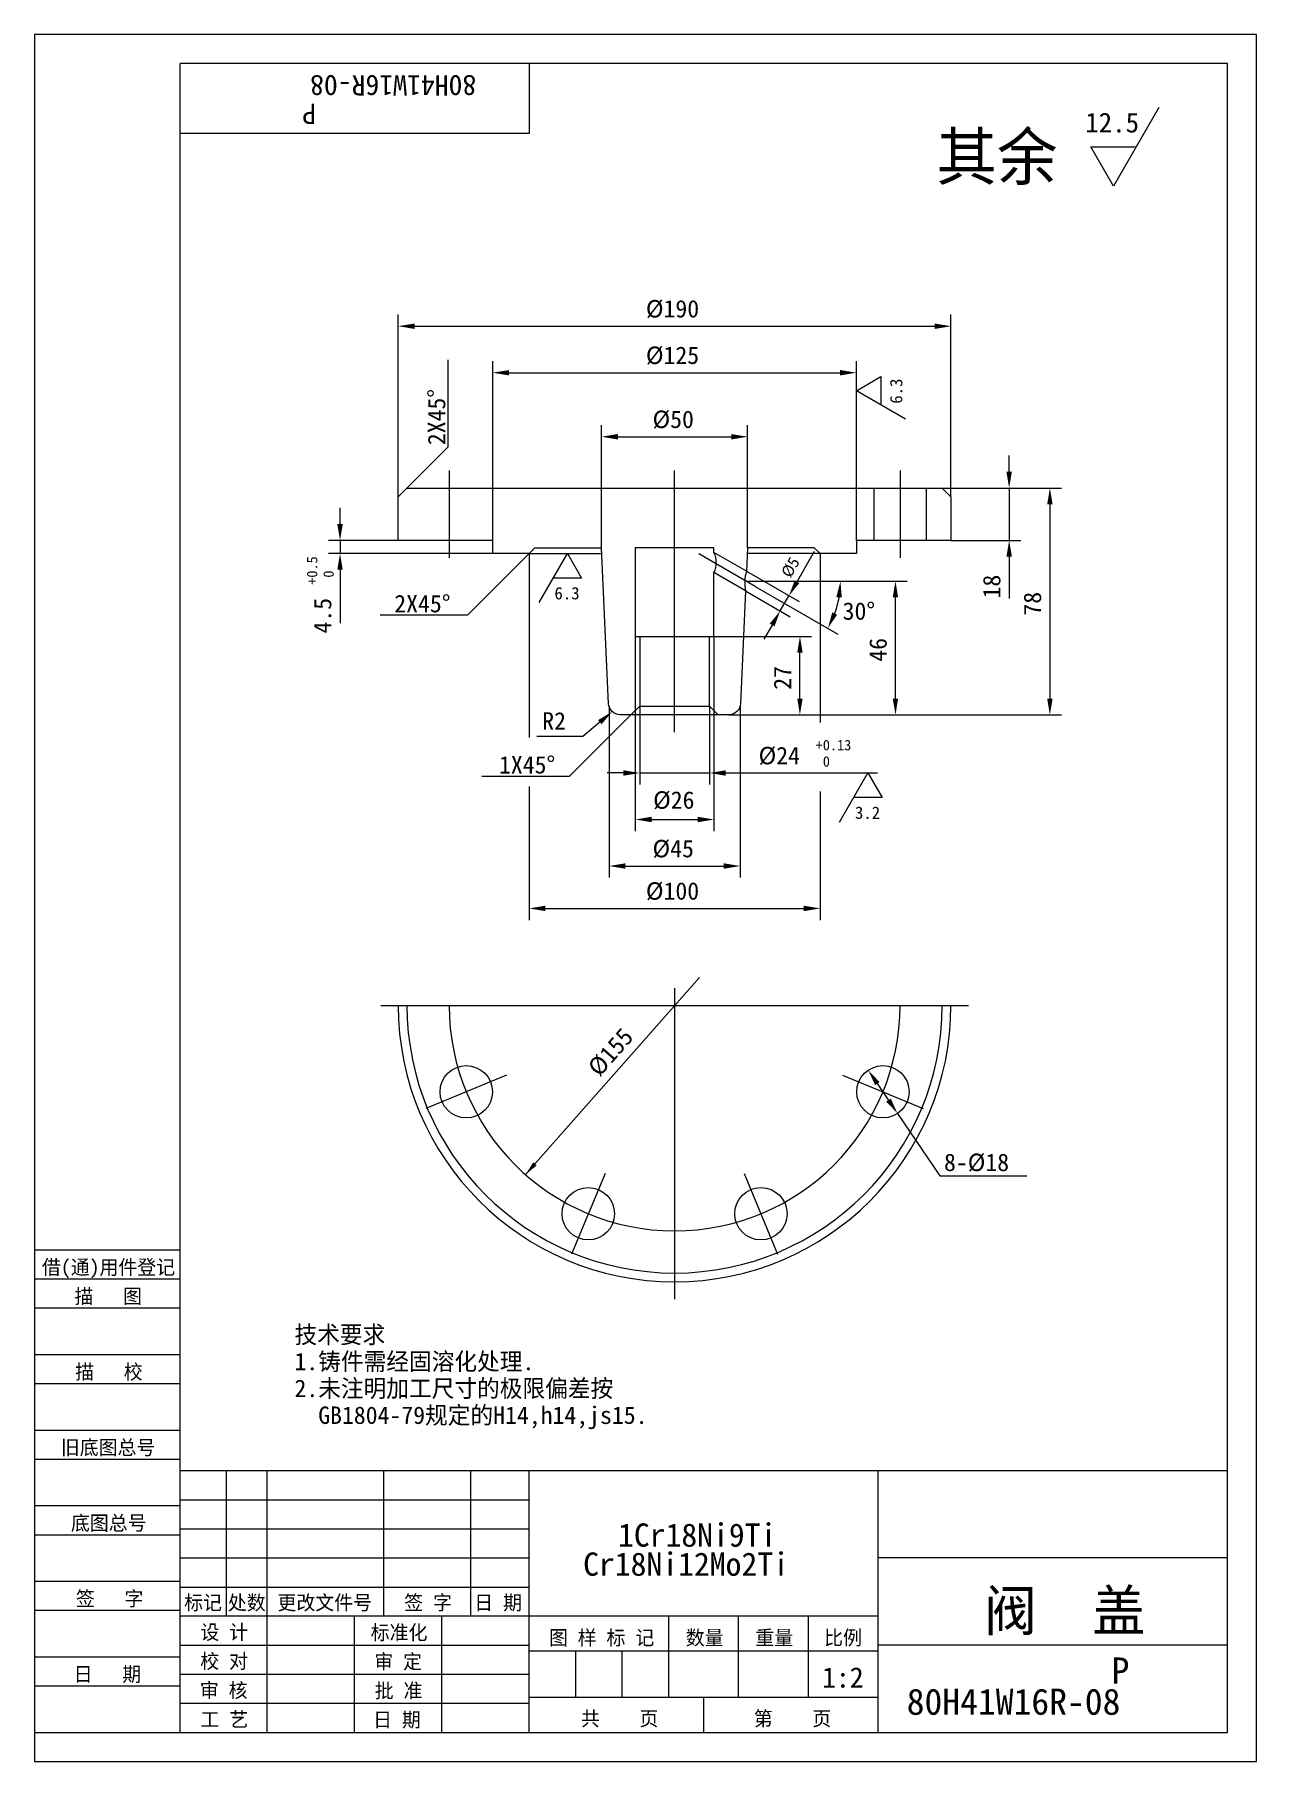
# Model space of a CAD drawing. Header units: metres. Extents: x 0 to 210, y 0 to 297.
import ezdxf

# ---------------------------------------------------------------- set-up
doc = ezdxf.new("R2010")
doc.units = ezdxf.units.M
for name, color, linetype in [('C', 6, 'Continuous'), ('D', 1, 'Continuous'), ('FL', 5, 'Continuous'), ('T', 7, 'Continuous'), ('TL', 4, 'Continuous')]:
    doc.layers.add(name, color=color, linetype=linetype)

# ---------------------------------------------------------------- blocks, each defined once
blk = doc.blocks.new('TUKUN4')
at = {"layer": 'FL'}
for p, q in [((0, 297), (0, 0)), ((210, 297), (0, 297)), ((210, 0), (210, 297)), ((0, 78), (25, 78)), ((0, 70), (25, 70)), ((0, 65), (25, 65)), ((0, 57), (25, 57)), ((0, 52), (25, 52)), ((33, 25), (33, 50)), ((40, 5), (40, 50)), ((60, 25), (60, 50)), ((75, 25), (75, 50)), ((25, 45), (85, 45)), ((0, 44), (25, 44)), ((0, 39), (25, 39)), ((25, 40), (85, 40)), ((25, 35), (85, 35)), ((0, 31), (25, 31)), ((25, 30), (85, 30)), ((0, 26), (25, 26)), ((70, 5), (70, 25)), ((0, 18), (25, 18)), ((25, 20), (85, 20)), ((25, 15), (85, 15)), ((0, 13), (25, 13)), ((25, 10), (85, 10)), ((0, 0), (210, 0))]:
    blk.add_line(p, q, dxfattribs=at)
at = {"layer": 'TL'}
for p, q in [((25, 5), (25, 292)), ((205, 292), (25, 292)), ((85, 292), (85, 280)), ((205, 5), (205, 292)), ((85, 280), (25, 280)), ((0, 88), (25, 88)), ((0, 83), (25, 83)), ((205, 50), (25, 50)), ((85, 5), (85, 50)), ((145, 5), (145, 50)), ((205, 35), (145, 35)), ((145, 25), (25, 25)), ((55, 5), (55, 25)), ((109, 11), (109, 25)), ((121, 11), (121, 25)), ((133, 11), (133, 25)), ((85, 19), (145, 19)), ((93, 11), (93, 19)), ((101, 11), (101, 19)), ((205, 20), (145, 20)), ((145, 11), (85, 11)), ((115, 5), (115, 11)), ((0, 5), (205, 5))]:
    blk.add_line(p, q, dxfattribs=at)
at = {"layer": 'T'}
for s, p in [('借(通)用件登记', (1.26, 83.76)), ('描   图', (6.86, 78.76)), ('描   校', (6.98, 65.76)), ('旧底图总号', (4.52, 52.76)), ('底图总号', (6.25, 39.76)), ('签   字', (7.1, 26.76)), ('标记', (25.71, 26.07)), ('处数', (33.22, 26.07)), ('更改文件号', (41.75, 26.07)), ('签 字', (63.53, 26.07)), ('日 期', (75.57, 26.07)), ('设 计', (28.5, 20.99)), ('标准化', (57.77, 20.93)), ('图 样 标 记', (88.4, 20.04)), ('数量', (111.92, 20.04)), ('重量', (123.88, 20.04)), ('比例', (135.7, 20.04)), ('校 对', (28.48, 15.99)), ('审 定', (58.39, 15.93)), ('日   期', (6.72, 13.76)), ('审 核', (28.41, 10.99)), ('批 准', (58.46, 10.93)), ('共    页', (93.91, 6.13)), ('第    页', (123.62, 6.13)), ('工 艺', (28.52, 5.99)), ('日 期', (58.18, 5.93))]:
    blk.add_text(s, height=2.5, dxfattribs=at).set_placement(p)

msp = doc.modelspace()

# ---------------------------------------------------------------- linework, layer by layer
at = {"layer": 'C'}
for p, q in [((71.25, 222), (71.25, 207)), ((110, 177), (110, 222)), ((148.75, 222), (148.75, 207)), ((123.87, 202.08), (114.18, 207.68)), ((110, 133), (110, 79.5)), ((59.5, 130), (160.5, 130)), ((81.13, 118.04), (67.27, 112.3)), ((138.87, 118.04), (152.73, 112.3)), ((98.04, 101.13), (92.3, 87.27)), ((121.96, 101.13), (127.7, 87.27))]:
    msp.add_line(p, q, dxfattribs=at)
msp.add_lwpolyline([(71.25, 130, 1), (148.75, 130, 1)], format="xyb", dxfattribs=at)
at = {"layer": 'D'}
for p, q in [((193.25, 284.46), (185.44, 270.94)), ((181.54, 277.7), (189.34, 277.7)), ((185.44, 270.94), (181.54, 277.7)), ((62.5, 217.5), (62.5, 248.84)), ((65.3, 246.84), (154.7, 246.84)), ((157.5, 217.5), (157.5, 248.84)), ((71.07, 226.07), (71.07, 241.07)), ((78.75, 210), (78.75, 240.84)), ((141.25, 210), (141.25, 240.84)), ((81.55, 238.84), (138.45, 238.84)), ((141.25, 235.74), (145.47, 238.18)), ((145.47, 238.18), (145.47, 233.3)), ((149.7, 230.86), (141.25, 235.74)), ((97.45, 208.75), (97.45, 229.83)), ((122.55, 208.75), (122.55, 229.83)), ((64, 219), (71.07, 226.07)), ((100.25, 227.83), (119.75, 227.83)), ((167.5, 221.8), (167.5, 224.6)), ((156, 219), (176.5, 219)), ((157.5, 219), (169.5, 219)), ((167.5, 219), (167.5, 210)), ((52.5, 212.8), (52.5, 215.6)), ((174.5, 216.2), (174.5, 182.8)), ((62.5, 210), (50.5, 210)), ((52.5, 210), (52.5, 207.75)), ((132.46, 205.33), (134.07, 208.13)), ((157.5, 210), (169.5, 210)), ((78.75, 207.75), (50.5, 207.75)), ((52.5, 204.95), (52.5, 202.15)), ((85, 207.75), (74.39, 197.14)), ((85, 207.75), (85, 176.11)), ((86.7, 199.3), (91.58, 207.75)), ((91.58, 207.75), (94.02, 203.53)), ((131.06, 202.9), (132.46, 205.33)), ((135, 207.75), (135, 178.69)), ((167.5, 207.2), (167.5, 204.4)), ((52.5, 202.15), (52.5, 195.77)), ((94.02, 203.53), (89.14, 203.53)), ((122.29, 203), (149.96, 203)), ((122.36, 204.69), (131.39, 199.48)), ((123.87, 202.08), (138.07, 193.89)), ((167.5, 204.4), (167.5, 200.02)), ((122.21, 201.31), (129.89, 196.88)), ((128.16, 197.88), (129.66, 200.48)), ((147.96, 182.8), (147.96, 200.2)), ((74.39, 197.14), (59.39, 197.14)), ((103.25, 193.5), (103.25, 160)), ((116.75, 193.5), (133.54, 193.5)), ((116.75, 193.5), (116.75, 160)), ((126.76, 195.45), (125.36, 193.03)), ((131.54, 182.8), (131.54, 190.7)), ((98.75, 181.41), (98.75, 152)), ((104, 181.5), (104, 168)), ((116, 181.5), (116, 168)), ((121.25, 181.41), (121.25, 152)), ((102.5, 180), (91.89, 169.39)), ((97.15, 178.74), (94.24, 176.26)), ((119.34, 180), (176.5, 180)), ((121.25, 180), (149.96, 180)), ((121.25, 180), (133.54, 180)), ((91.44, 176.26), (86.35, 176.26)), ((94.24, 176.26), (91.44, 176.26)), ((91.89, 169.39), (76.89, 169.39)), ((101.2, 170), (98.4, 170)), ((104, 170), (116, 170)), ((118.8, 170), (121.6, 170)), ((121.6, 170), (129.4, 170)), ((129.4, 170), (144.87, 170)), ((138.35, 161.55), (143.22, 170)), ((143.22, 170), (145.66, 165.78)), ((85, 167.69), (85, 144.71)), ((135, 166.82), (135, 144.71)), ((145.66, 165.78), (140.78, 165.78)), ((106.05, 162), (113.95, 162)), ((101.55, 154), (118.45, 154)), ((87.8, 146.71), (132.2, 146.71)), ((84.38, 100.93), (114.27, 134.84)), ((146.75, 113.76), (144.85, 116.58)), ((148.32, 111.44), (151.46, 106.8)), ((151.46, 106.8), (155.56, 100.73)), ((155.56, 100.73), (170.56, 100.73))]:
    msp.add_line(p, q, dxfattribs=at)
msp.add_arc((122.29, 203), 16.22, 339.9, 350.1, dxfattribs=at)
for points in [[(65.3, 247.3), (65.3, 246.37), (62.5, 246.84)], [(154.7, 247.3), (154.7, 246.37), (157.5, 246.84)], [(81.55, 239.3), (81.55, 238.37), (78.75, 238.84)], [(138.45, 239.3), (138.45, 238.37), (141.25, 238.84)], [(100.25, 228.29), (100.25, 227.36), (97.45, 227.83)], [(119.75, 228.29), (119.75, 227.36), (122.55, 227.83)], [(167.03, 221.8), (167.97, 221.8), (167.5, 219)], [(174.03, 216.2), (174.97, 216.2), (174.5, 219)], [(52.03, 212.8), (52.97, 212.8), (52.5, 210)], [(167.03, 207.2), (167.97, 207.2), (167.5, 210)], [(52.03, 204.95), (52.97, 204.95), (52.5, 207.75)], [(130.65, 203.14), (131.46, 202.67), (129.66, 200.48)], [(137.8, 200.25), (138.73, 200.17), (138.51, 203)], [(147.49, 200.2), (148.42, 200.2), (147.96, 203)], [(126.35, 195.69), (127.16, 195.22), (128.16, 197.88)], [(137.94, 197.23), (137.1, 197.62), (136.34, 194.89)], [(131.08, 190.7), (132.01, 190.7), (131.54, 193.5)], [(131.08, 182.8), (132.01, 182.8), (131.54, 180)], [(147.49, 182.8), (148.42, 182.8), (147.96, 180)], [(174.03, 182.8), (174.97, 182.8), (174.5, 180)], [(96.85, 179.09), (97.45, 178.38), (99.28, 180.55)], [(101.2, 170.47), (101.2, 169.53), (104, 170)], [(118.8, 170.47), (118.8, 169.53), (116, 170)], [(106.05, 162.47), (106.05, 161.53), (103.25, 162)], [(113.95, 162.47), (113.95, 161.53), (116.75, 162)], [(101.55, 154.47), (101.55, 153.53), (98.75, 154)], [(118.45, 154.47), (118.45, 153.53), (121.25, 154)], [(87.8, 147.18), (87.8, 146.24), (85, 146.71)], [(132.2, 147.18), (132.2, 146.24), (135, 146.71)], [(144.46, 116.32), (145.23, 116.84), (143.28, 118.9)], [(146.37, 113.5), (147.14, 114.02), (148.32, 111.44)], [(85.72, 103.04), (84.38, 100.93), (86.3, 102.52)]]:
    msp.add_solid(points, dxfattribs=at)
at = {"layer": 'TL'}
for p, q in [((144.25, 219), (153.25, 219)), ((144.25, 219), (144.25, 210)), ((153.25, 219), (153.25, 210)), ((85, 207.75), (86, 208.75)), ((86, 208.75), (97.45, 208.75)), ((122.36, 204.69), (116.75, 207.93)), ((134, 208.75), (122.55, 208.75)), ((135, 207.75), (134, 208.75)), ((153.25, 210), (144.25, 210)), ((85, 207.75), (97.5, 207.75)), ((135, 207.75), (122.5, 207.75)), ((122.21, 201.31), (116.75, 204.46)), ((104, 193.5), (116, 193.5)), ((104, 181.5), (116, 181.5)), ((117.5, 180), (102.5, 180))]:
    msp.add_line(p, q, dxfattribs=at)
for points in [[(85, 207.75), (78.75, 207.75), (78.75, 210), (62.5, 210), (62.5, 217.5), (64, 219), (144.25, 219)], [(153.25, 219), (156, 219), (157.5, 217.5)], [(157.5, 217.5), (157.5, 210), (153.25, 210)], [(144.25, 210), (141.25, 210), (141.25, 207.75), (135, 207.75)]]:
    msp.add_lwpolyline(points, dxfattribs=at)
for points in [[(116.75, 207.93), (116.75, 208.75), (103.25, 208.75), (103.25, 193.5), (104, 193.5), (104, 181.5), (102.5, 180), (100.66, 180, -0.4), (98.66, 181.91), (97.45, 208.75)], [(116.75, 207.93, -0.2), (116.75, 204.46, -0.2)], [(122.55, 208.75), (122.36, 204.69, -0.4)], [(122.21, 201.31), (121.34, 181.91, -0.4), (119.34, 180), (117.5, 180), (116, 181.5), (116, 193.5), (116.75, 193.5), (116.75, 204.46)], [(122.36, 204.69, 0.14), (122.21, 201.31, 0.14)], [(62.5, 130, 1), (157.5, 130, 1)], [(64, 130, 1), (156, 130, 1)]]:
    msp.add_lwpolyline(points, format="xyb", dxfattribs=at)
for centre in [(74.2, 115.17), (145.8, 115.17), (95.17, 94.2), (124.83, 94.2)]:
    msp.add_circle(centre, 4.5, dxfattribs=at)

# ---------------------------------------------------------------- block references
at = {"layer": 'D'}
msp.add_blockref('TUKUN4', (0, 0), dxfattribs=at)

# ---------------------------------------------------------------- texts
for s, height, rotation, p in [('80H41W16R-08', 3.5, 180, (75.92, 290)), ('      P', 3.5, 180, (62.67, 285.1)), ('6.3', 2.12, 90, (149.14, 233.51)), ('2X45%%D', 3, 90, (70.59, 226.38)), ('+0.5', 1.8, 90, (48.6, 202.37)), ('%%C5', 2, 60, (129.91, 203.42)), (' 0', 1.8, 90, (51.42, 202.37)), ('18', 3, 90, (166, 200.02)), ('4.5', 3, 90, (51, 193.99)), ('78', 3, 90, (173, 197.07)), ('46', 3, 90, (146.46, 189.14)), ('27', 3, 90, (130.04, 184.32)), ('%%C155', 3, 48.61, (97.07, 117.6))]:
    msp.add_text(s, height=height, rotation=rotation, dxfattribs=at).set_placement(p)
for s, height, p in [('12.5', 3.4, (180.58, 280.16)), ('其余', 8, (155, 272)), ('%%C190', 3, (105.07, 248.34)), ('%%C125', 3, (105.07, 240.34)), ('%%C50', 3, (106.21, 229.33)), ('2X45%%D', 3, (61.82, 197.63)), ('6.3', 2.12, (89.35, 199.86)), ('30%%D', 3, (138.88, 196.35)), ('R2', 3, (87.25, 177.46)), ('+0.13', 1.8, (134.25, 173.9)), ('1X45%%D', 3, (79.82, 169.91)), ('%%C24', 3, (124.44, 171.5)), (' 0', 1.8, (134.25, 171.08)), ('%%C26', 3, (106.31, 163.85)), ('3.2', 2.12, (141, 162.11)), ('%%C45', 3, (106.21, 155.5)), ('%%C100', 3, (105.07, 148.21)), ('8-%%C18', 3, (156.3, 101.54)), ('技术要求', 3, (44.67, 71.91)), ('1.铸件需经固溶化处理.', 3, (44.67, 67.29)), ('2.未注明加工尺寸的极限偏差按', 3, (44.67, 62.67)), ('  GB1804-79规定的H14,h14,js15.', 3, (44.67, 58.05)), ('1Cr18Ni9Ti', 4, (100.28, 36.94)), ('Cr18Ni12Mo2Ti', 4, (94.28, 31.94)), ('阀  盖', 7, (163.18, 22.45)), ('     P', 4.5, (169.8, 13.39)), ('1:2', 3.5, (135.35, 12.7)), ('80H41W16R-08', 4.5, (149.89, 8.03))]:
    msp.add_text(s, height=height, dxfattribs=at).set_placement(p)

doc.saveas('drawing.dxf')
